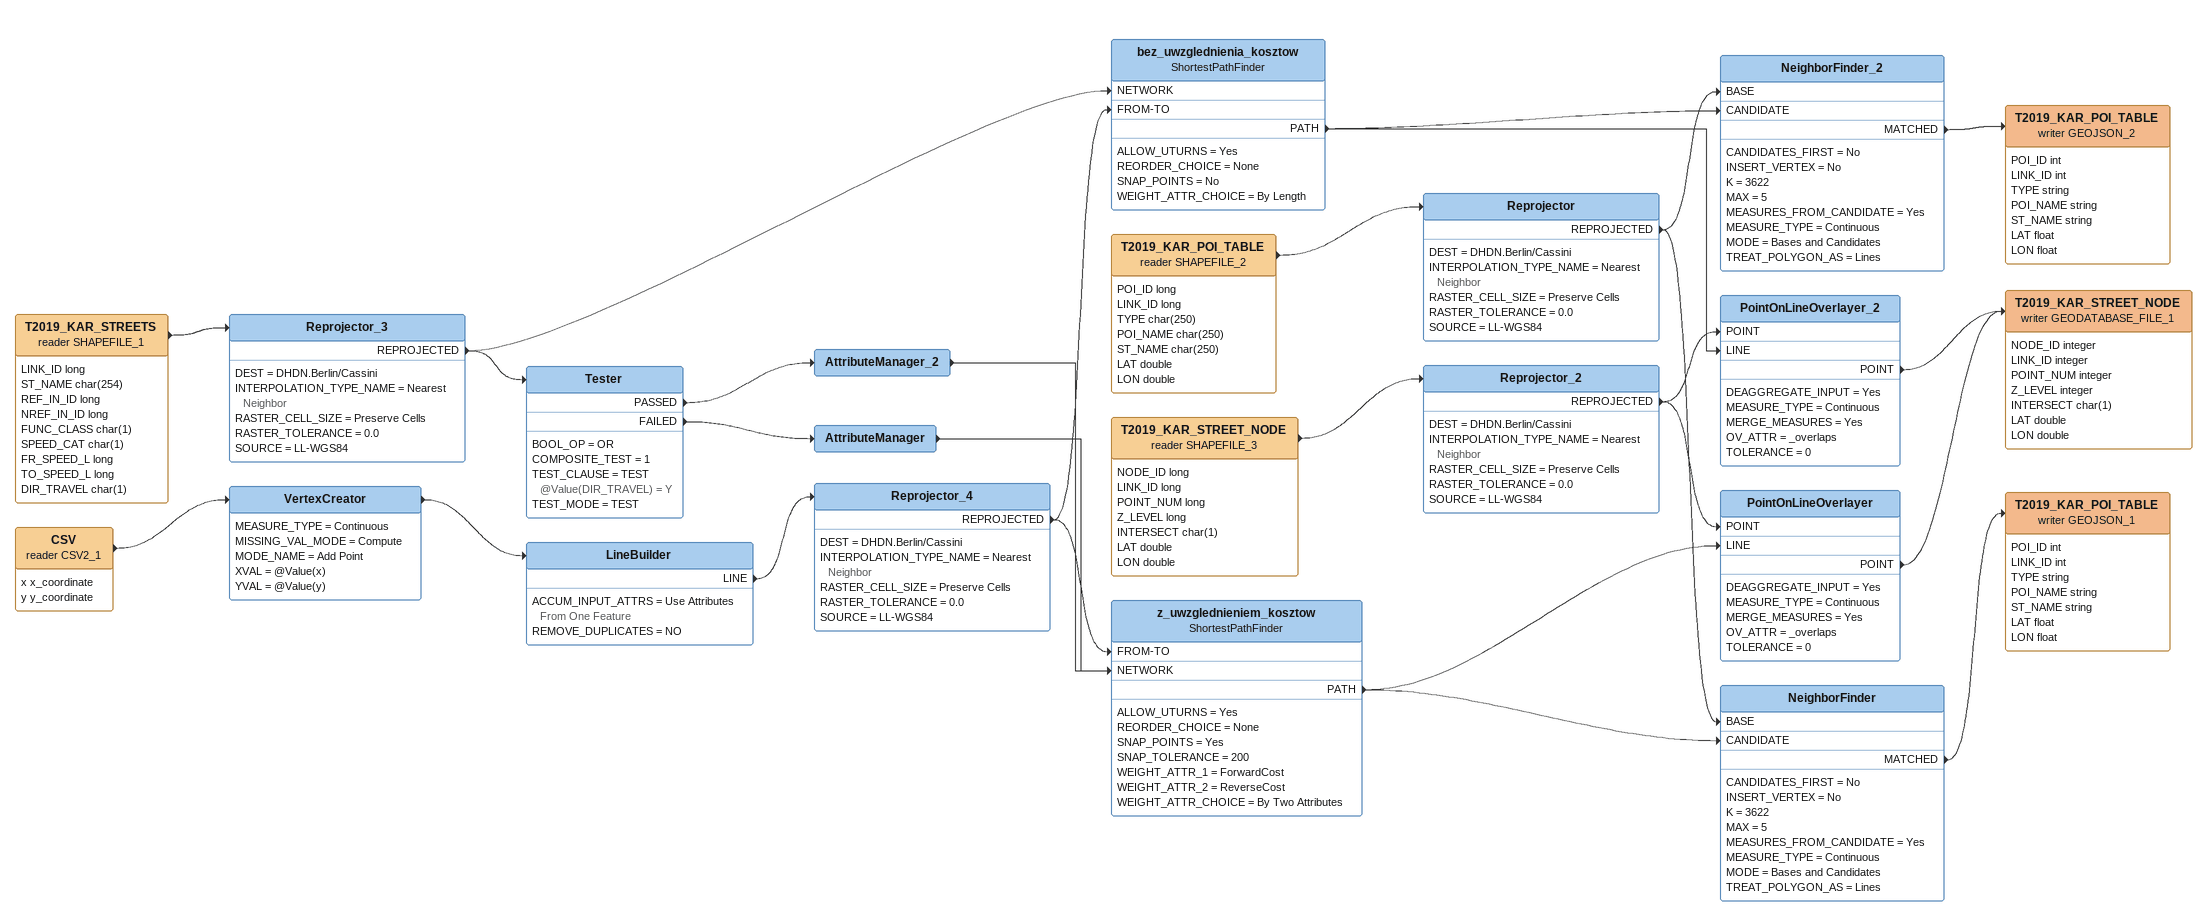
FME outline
T2019_KAR_STREETS (reader SHAPEFILE_1)
    attributes: LINK_ID long, ST_NAME char(254), REF_IN_ID long, NREF_IN_ID long, FUNC_CLASS char(1), SPEED_CAT char(1), FR_SPEED_L long, TO_SPEED_L long, DIR_TRAVEL char(1)
    -> Reprojector_3
Reprojector_3
    DEST = DHDN.Berlin/Cassini
    INTERPOLATION_TYPE_NAME = Nearest Neighbor
    RASTER_CELL_SIZE = Preserve Cells
    RASTER_TOLERANCE = 0.0
    SOURCE = LL-WGS84
    REPROJECTED -> Tester
    REPROJECTED -> bez_uwzglednienia_kosztow [NETWORK]
Tester
    BOOL_OP = OR
    COMPOSITE_TEST = 1
    TEST_CLAUSE = TEST @Value(DIR_TRAVEL) = Y
    TEST_MODE = TEST
    PASSED -> AttributeManager_2
    FAILED -> AttributeManager
AttributeManager_2
    -> z_uwzglednieniem_kosztow [NETWORK]
AttributeManager
    -> z_uwzglednieniem_kosztow [NETWORK]
CSV (reader CSV2_1)
    attributes: x x_coordinate, y y_coordinate
    -> VertexCreator
VertexCreator
    MEASURE_TYPE = Continuous
    MISSING_VAL_MODE = Compute
    MODE_NAME = Add Point
    XVAL = @Value(x)
    YVAL = @Value(y)
    -> LineBuilder
LineBuilder
    ACCUM_INPUT_ATTRS = Use Attributes From One Feature
    REMOVE_DUPLICATES = NO
    LINE -> Reprojector_4
Reprojector_4
    DEST = DHDN.Berlin/Cassini
    INTERPOLATION_TYPE_NAME = Nearest Neighbor
    RASTER_CELL_SIZE = Preserve Cells
    RASTER_TOLERANCE = 0.0
    SOURCE = LL-WGS84
    REPROJECTED -> z_uwzglednieniem_kosztow [FROM-TO]
    REPROJECTED -> bez_uwzglednienia_kosztow [FROM-TO]
bez_uwzglednienia_kosztow: ShortestPathFinder
    ALLOW_UTURNS = Yes
    REORDER_CHOICE = None
    SNAP_POINTS = No
    WEIGHT_ATTR_CHOICE = By Length
    PATH -> NeighborFinder_2 [CANDIDATE]
    PATH -> PointOnLineOverlayer_2 [LINE]
z_uwzglednieniem_kosztow: ShortestPathFinder
    ALLOW_UTURNS = Yes
    REORDER_CHOICE = None
    SNAP_POINTS = Yes
    SNAP_TOLERANCE = 200
    WEIGHT_ATTR_1 = ForwardCost
    WEIGHT_ATTR_2 = ReverseCost
    WEIGHT_ATTR_CHOICE = By Two Attributes
    PATH -> NeighborFinder [CANDIDATE]
    PATH -> PointOnLineOverlayer [LINE]
T2019_KAR_POI_TABLE (reader SHAPEFILE_2)
    attributes: POI_ID long, LINK_ID long, TYPE char(250), POI_NAME char(250), ST_NAME char(250), LAT double, LON double
    -> Reprojector
Reprojector
    DEST = DHDN.Berlin/Cassini
    INTERPOLATION_TYPE_NAME = Nearest Neighbor
    RASTER_CELL_SIZE = Preserve Cells
    RASTER_TOLERANCE = 0.0
    SOURCE = LL-WGS84
    REPROJECTED -> NeighborFinder [BASE]
    REPROJECTED -> NeighborFinder_2 [BASE]
NeighborFinder_2
    CANDIDATES_FIRST = No
    INSERT_VERTEX = No
    K = 3622
    MAX = 5
    MEASURES_FROM_CANDIDATE = Yes
    MEASURE_TYPE = Continuous
    MODE = Bases and Candidates
    TREAT_POLYGON_AS = Lines
    MATCHED -> T2019_KAR_POI_TABLE (writer GEOJSON_2)
T2019_KAR_POI_TABLE (writer GEOJSON_2)
    attributes: POI_ID int, LINK_ID int, TYPE string, POI_NAME string, ST_NAME string, LAT float, LON float
NeighborFinder
    CANDIDATES_FIRST = No
    INSERT_VERTEX = No
    K = 3622
    MAX = 5
    MEASURES_FROM_CANDIDATE = Yes
    MEASURE_TYPE = Continuous
    MODE = Bases and Candidates
    TREAT_POLYGON_AS = Lines
    MATCHED -> T2019_KAR_POI_TABLE (writer GEOJSON_1)
T2019_KAR_POI_TABLE (writer GEOJSON_1)
    attributes: POI_ID int, LINK_ID int, TYPE string, POI_NAME string, ST_NAME string, LAT float, LON float
T2019_KAR_STREET_NODE (reader SHAPEFILE_3)
    attributes: NODE_ID long, LINK_ID long, POINT_NUM long, Z_LEVEL long, INTERSECT char(1), LAT double, LON double
    -> Reprojector_2
Reprojector_2
    DEST = DHDN.Berlin/Cassini
    INTERPOLATION_TYPE_NAME = Nearest Neighbor
    RASTER_CELL_SIZE = Preserve Cells
    RASTER_TOLERANCE = 0.0
    SOURCE = LL-WGS84
    REPROJECTED -> PointOnLineOverlayer [POINT]
    REPROJECTED -> PointOnLineOverlayer_2 [POINT]
PointOnLineOverlayer_2
    DEAGGREGATE_INPUT = Yes
    MEASURE_TYPE = Continuous
    MERGE_MEASURES = Yes
    OV_ATTR = _overlaps
    TOLERANCE = 0
    POINT -> T2019_KAR_STREET_NODE (writer GEODATABASE_FILE_1)
PointOnLineOverlayer
    DEAGGREGATE_INPUT = Yes
    MEASURE_TYPE = Continuous
    MERGE_MEASURES = Yes
    OV_ATTR = _overlaps
    TOLERANCE = 0
    POINT -> T2019_KAR_STREET_NODE (writer GEODATABASE_FILE_1)
T2019_KAR_STREET_NODE (writer GEODATABASE_FILE_1)
    attributes: NODE_ID integer, LINK_ID integer, POINT_NUM integer, Z_LEVEL integer, INTERSECT char(1), LAT double, LON double
